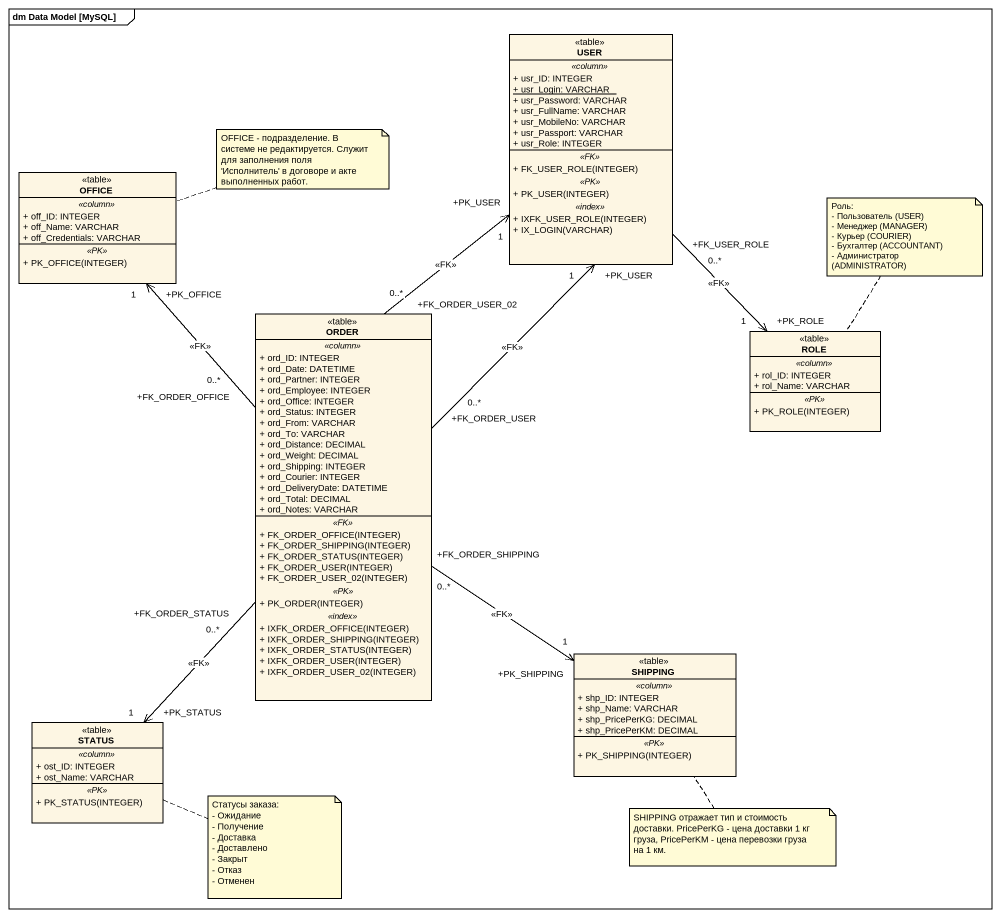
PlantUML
@startuml
mainframe dm Data Model [MySQL]
hide circle
hide empty members
skinparam classAttributeIconSize 0
class USER <<table>> {
  .. <<column>> ..
  + usr_ID: INTEGER
  {static} + usr_Login: VARCHAR
  + usr_Password: VARCHAR
  + usr_FullName: VARCHAR
  + usr_MobileNo: VARCHAR
  + usr_Passport: VARCHAR
  + usr_Role: INTEGER
  .. <<FK>> ..
  + FK_USER_ROLE(INTEGER)
  .. <<PK>> ..
  + PK_USER(INTEGER)
  .. <<index>> ..
  + IXFK_USER_ROLE(INTEGER)
  + IX_LOGIN(VARCHAR)
}
class OFFICE <<table>> {
  .. <<column>> ..
  + off_ID: INTEGER
  + off_Name: VARCHAR
  + off_Credentials: VARCHAR
  .. <<PK>> ..
  + PK_OFFICE(INTEGER)
}
class ORDER <<table>> {
  .. <<column>> ..
  + ord_ID: INTEGER
  + ord_Date: DATETIME
  + ord_Partner: INTEGER
  + ord_Employee: INTEGER
  + ord_Office: INTEGER
  + ord_Status: INTEGER
  + ord_From: VARCHAR
  + ord_To: VARCHAR
  + ord_Distance: DECIMAL
  + ord_Weight: DECIMAL
  + ord_Shipping: INTEGER
  + ord_Courier: INTEGER
  + ord_DeliveryDate: DATETIME
  + ord_Total: DECIMAL
  + ord_Notes: VARCHAR
  .. <<FK>> ..
  + FK_ORDER_OFFICE(INTEGER)
  + FK_ORDER_SHIPPING(INTEGER)
  + FK_ORDER_STATUS(INTEGER)
  + FK_ORDER_USER(INTEGER)
  + FK_ORDER_USER_02(INTEGER)
  .. <<PK>> ..
  + PK_ORDER(INTEGER)
  .. <<index>> ..
  + IXFK_ORDER_OFFICE(INTEGER)
  + IXFK_ORDER_SHIPPING(INTEGER)
  + IXFK_ORDER_STATUS(INTEGER)
  + IXFK_ORDER_USER(INTEGER)
  + IXFK_ORDER_USER_02(INTEGER)
}
class ROLE <<table>> {
  .. <<column>> ..
  + rol_ID: INTEGER
  + rol_Name: VARCHAR
  .. <<PK>> ..
  + PK_ROLE(INTEGER)
}
class SHIPPING <<table>> {
  .. <<column>> ..
  + shp_ID: INTEGER
  + shp_Name: VARCHAR
  + shp_PricePerKG: DECIMAL
  + shp_PricePerKM: DECIMAL
  .. <<PK>> ..
  + PK_SHIPPING(INTEGER)
}
class STATUS <<table>> {
  .. <<column>> ..
  + ost_ID: INTEGER
  + ost_Name: VARCHAR
  .. <<PK>> ..
  + PK_STATUS(INTEGER)
}
USER "+FK_USER_ROLE\n0..*" --> "+PK_ROLE\n1" ROLE : <<FK>>
ORDER "+FK_ORDER_USER\n0..*" -up-> "+PK_USER\n1" USER : <<FK>>
ORDER "+FK_ORDER_USER_02\n0..*" -up-> "+PK_USER\n1" USER : <<FK>>
ORDER "+FK_ORDER_OFFICE\n0..*" -up-> "+PK_OFFICE\n1" OFFICE : <<FK>>
ORDER "+FK_ORDER_SHIPPING\n0..*" --> "+PK_SHIPPING\n1" SHIPPING : <<FK>>
ORDER "+FK_ORDER_STATUS\n0..*" --> "+PK_STATUS\n1" STATUS : <<FK>>
note right of OFFICE : OFFICE - подразделение. В системе не редактируется. Служит для заполнения поля 'Исполнитель' в договоре и акте выполненных работ.
note top of ROLE
  Роль:
  - Пользователь (USER)
  - Менеджер (MANAGER)
  - Курьер (COURIER)
  - Бухгалтер (ACCOUNTANT)
  - Администратор (ADMINISTRATOR)
end note
note right of STATUS
  Статусы заказа:
  - Ожидание
  - Получение
  - Доставка
  - Доставлено
  - Закрыт
  - Отказ
  - Отменен
end note
note bottom of SHIPPING : SHIPPING отражает тип и стоимость доставки. PricePerKG - цена доставки 1 кг груза, PricePerKM - цена перевозки груза на 1 км.
@enduml
